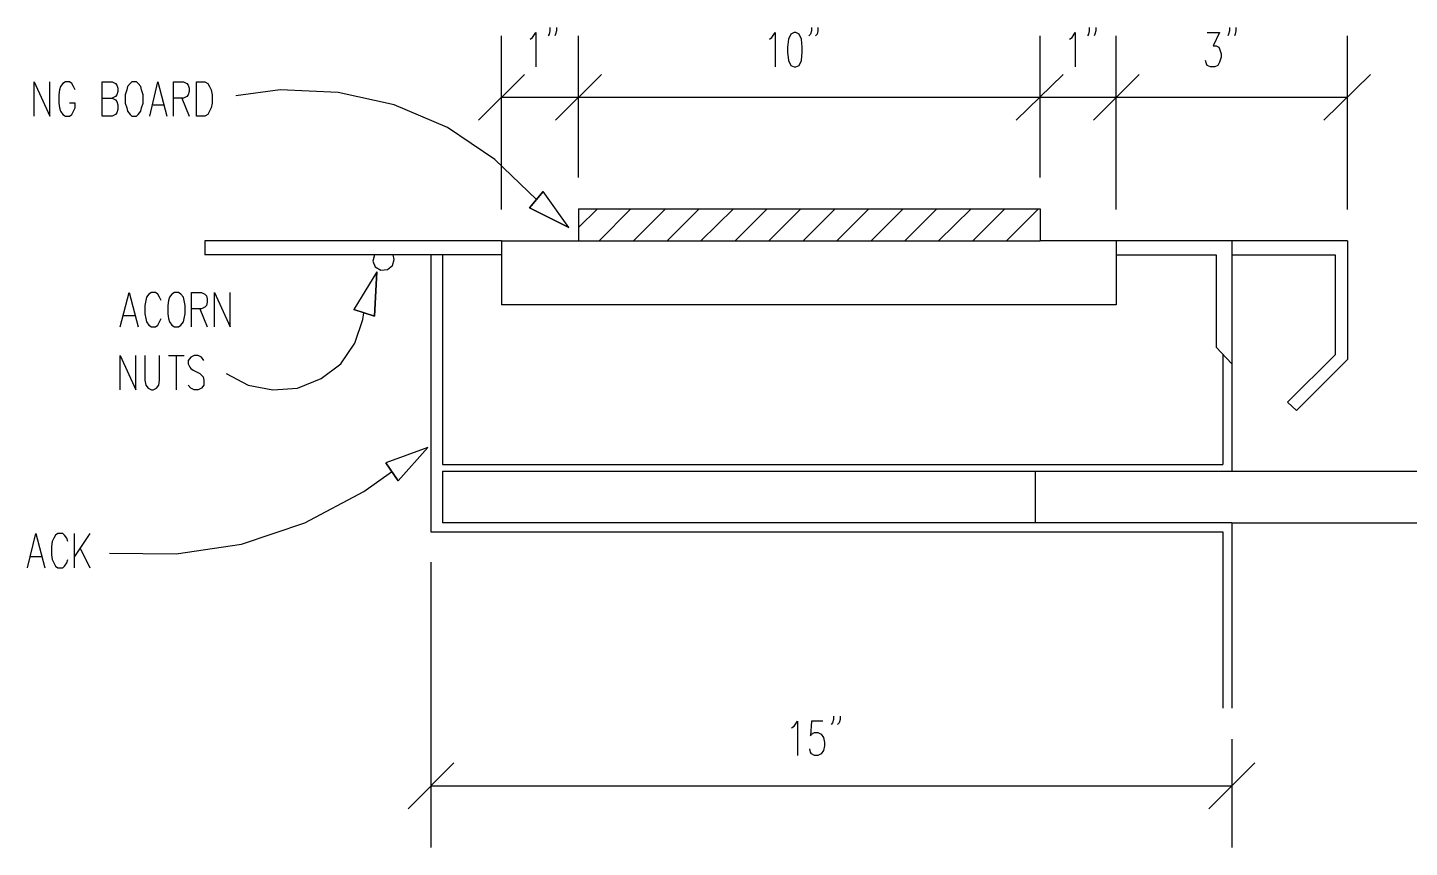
# Model space of a CAD drawing. Header units: metres. Extents: x 13 to 600, y -779 to -12.
# Drawn here: x 130.6 to 332.9, y -250 to -130 of the extents above; entities that cross this region are included whole.
import ezdxf

# ---------------------------------------------------------------- set-up
doc = ezdxf.new("R2010")
doc.units = ezdxf.units.M

msp = doc.modelspace()

# ---------------------------------------------------------------- linework, layer by layer
for p, q in [((199.96, -156.68), (199.96, -131.24)), ((204.52, -131.48), (205, -130.76)), ((205, -130.76), (205, -135.8)), ((206.92, -131), (206.8, -131.24)), ((207.04, -130.52), (206.92, -131)), ((207.04, -130.04), (207.04, -130.52)), ((207.88, -131), (207.76, -131.24)), ((208, -130.52), (207.88, -131)), ((208, -130.04), (208, -130.52)), ((211.24, -152), (211.24, -131.24)), ((239.56, -131.48), (240.04, -130.76)), ((240.04, -130.76), (240.04, -135.8)), ((242.32, -131), (241.96, -131.72)), ((242.8, -130.76), (242.32, -131)), ((243.04, -130.76), (242.8, -130.76)), ((243.52, -131), (243.04, -130.76)), ((243.88, -131.72), (243.52, -131)), ((245.2, -131), (244.96, -131.24)), ((245.32, -130.52), (245.2, -131)), ((245.32, -130.04), (245.32, -130.52)), ((246.16, -131), (245.92, -131.24)), ((246.28, -130.52), (246.16, -131)), ((246.28, -130.04), (246.28, -130.52)), ((278.8, -152), (278.8, -131.24)), ((283.48, -131.48), (283.96, -130.76)), ((283.96, -130.76), (283.96, -135.8)), ((285.88, -131), (285.76, -131.24)), ((286, -130.52), (285.88, -131)), ((286, -130.04), (286, -130.52)), ((286.84, -131), (286.72, -131.24)), ((286.96, -130.52), (286.84, -131)), ((286.96, -130.04), (286.96, -130.52)), ((289.96, -156.68), (289.96, -131.24)), ((303.28, -130.76), (305.08, -130.76)), ((305.08, -130.76), (304.12, -132.68)), ((306.4, -131), (306.28, -131.24)), ((306.52, -130.52), (306.4, -131)), ((306.52, -130.04), (306.52, -130.52)), ((307.36, -131), (307.24, -131.24)), ((307.48, -130.52), (307.36, -131)), ((307.48, -130.04), (307.48, -130.52)), ((323.8, -156.68), (323.8, -131.24)), ((204.16, -131.72), (204.52, -131.48)), ((239.2, -131.72), (239.56, -131.48)), ((241.96, -131.72), (241.84, -132.92)), ((241.84, -132.92), (241.84, -133.64)), ((244, -132.92), (243.88, -131.72)), ((244, -133.64), (244, -132.92)), ((283.12, -131.72), (283.48, -131.48)), ((304.12, -132.68), (304.6, -132.68)), ((304.6, -132.68), (304.96, -132.92)), ((304.96, -132.92), (305.08, -133.16)), ((305.08, -133.16), (305.32, -133.88)), ((241.84, -133.64), (241.96, -134.84)), ((241.96, -134.84), (242.32, -135.56)), ((243.52, -135.56), (243.88, -134.84)), ((243.88, -134.84), (244, -133.64)), ((303.16, -135.32), (303.04, -134.84)), ((303.28, -135.56), (303.16, -135.32)), ((305.08, -135.08), (304.84, -135.56)), ((305.32, -134.36), (305.08, -135.08)), ((305.32, -133.88), (305.32, -134.36)), ((203.32, -136.88), (196.6, -143.6)), ((207.88, -143.6), (214.6, -136.88)), ((214.6, -136.88), (207.88, -143.6)), ((242.32, -135.56), (242.8, -135.8)), ((242.8, -135.8), (243.04, -135.8)), ((243.04, -135.8), (243.52, -135.56)), ((275.32, -143.6), (282.16, -136.88)), ((282.16, -136.88), (275.32, -143.6)), ((286.6, -143.6), (293.32, -136.88)), ((293.32, -136.88), (286.6, -143.6)), ((303.76, -135.8), (303.28, -135.56)), ((304.36, -135.8), (303.76, -135.8)), ((304.84, -135.56), (304.36, -135.8)), ((320.32, -143.6), (327.16, -136.88)), ((131.56, -143), (131.56, -137.96)), ((131.56, -137.96), (133.84, -143)), ((133.84, -143), (133.84, -137.96)), ((135.28, -139.16), (135.16, -139.88)), ((135.4, -138.68), (135.28, -139.16)), ((135.76, -138.2), (135.4, -138.68)), ((136.12, -137.96), (135.76, -138.2)), ((136.72, -137.96), (136.12, -137.96)), ((137.08, -138.2), (136.72, -137.96)), ((137.32, -138.68), (137.08, -138.2)), ((137.56, -139.16), (137.32, -138.68)), ((141.52, -143), (141.52, -137.96)), ((141.52, -137.96), (142.96, -137.96)), ((142.96, -137.96), (143.44, -138.2)), ((143.44, -138.2), (143.68, -138.44)), ((143.68, -138.44), (143.8, -138.92)), ((143.8, -139.4), (143.68, -139.88)), ((143.8, -138.92), (143.8, -139.4)), ((145.12, -139.16), (144.88, -139.88)), ((145.24, -138.68), (145.12, -139.16)), ((145.6, -138.2), (145.24, -138.68)), ((145.84, -137.96), (145.6, -138.2)), ((146.56, -137.96), (145.84, -137.96)), ((146.8, -138.2), (146.56, -137.96)), ((147.16, -138.68), (146.8, -138.2)), ((147.28, -139.16), (147.16, -138.68)), ((147.52, -139.88), (147.28, -139.16)), ((148.48, -143), (149.68, -137.96)), ((149.68, -137.96), (151, -143)), ((151.96, -143), (151.96, -137.96)), ((151.96, -137.96), (153.4, -137.96)), ((153.4, -137.96), (153.88, -138.2)), ((153.88, -138.2), (154.12, -138.44)), ((154.12, -138.44), (154.24, -138.92)), ((154.24, -139.4), (154.12, -139.88)), ((154.24, -138.92), (154.24, -139.4)), ((155.32, -143), (155.32, -137.96)), ((155.32, -137.96), (156.52, -137.96)), ((156.52, -137.96), (157, -138.2)), ((157, -138.2), (157.24, -138.68)), ((157.24, -138.68), (157.48, -139.16)), ((157.48, -139.16), (157.6, -139.88)), ((167.56, -139.16), (161.08, -140)), ((176.08, -139.52), (167.56, -139.16)), ((184.24, -141.32), (176.08, -139.52)), ((135.16, -139.88), (135.16, -141.08)), ((135.16, -141.08), (135.28, -141.8)), ((137.56, -141.08), (136.72, -141.08)), ((137.56, -141.8), (137.56, -141.08)), ((141.52, -140.36), (142.96, -140.36)), ((143.44, -140.12), (142.96, -140.36)), ((142.96, -140.36), (143.44, -140.6)), ((143.68, -139.88), (143.44, -140.12)), ((143.44, -140.6), (143.68, -140.84)), ((143.68, -140.84), (143.8, -141.32)), ((143.8, -141.32), (143.8, -142.04)), ((144.88, -139.88), (144.88, -141.08)), ((144.88, -141.08), (145.12, -141.8)), ((147.28, -141.8), (147.52, -141.08)), ((147.52, -141.08), (147.52, -139.88)), ((148.96, -141.32), (150.52, -141.32)), ((153.4, -140.36), (151.96, -140.36)), ((153.16, -140.36), (154.24, -143)), ((153.88, -140.12), (153.4, -140.36)), ((154.12, -139.88), (153.88, -140.12)), ((157.6, -141.08), (157.48, -141.8)), ((157.6, -139.88), (157.6, -141.08)), ((192.04, -144.68), (184.24, -141.32)), ((199.96, -140.24), (211.24, -140.24)), ((211.24, -140.24), (278.8, -140.24)), ((278.8, -140.24), (289.96, -140.24)), ((289.96, -140.24), (323.8, -140.24)), ((135.28, -141.8), (135.4, -142.28)), ((135.4, -142.28), (135.76, -142.76)), ((135.76, -142.76), (136.12, -143)), ((136.12, -143), (136.72, -143)), ((136.72, -143), (137.08, -142.76)), ((137.08, -142.76), (137.32, -142.28)), ((137.32, -142.28), (137.56, -141.8)), ((142.96, -143), (141.52, -143)), ((143.44, -142.76), (142.96, -143)), ((143.68, -142.52), (143.44, -142.76)), ((143.8, -142.04), (143.68, -142.52)), ((145.12, -141.8), (145.24, -142.28)), ((145.24, -142.28), (145.6, -142.76)), ((145.6, -142.76), (145.84, -143)), ((145.84, -143), (146.56, -143)), ((146.56, -143), (146.8, -142.76)), ((146.8, -142.76), (147.16, -142.28)), ((147.16, -142.28), (147.28, -141.8)), ((156.52, -143), (155.32, -143)), ((157, -142.76), (156.52, -143)), ((157.24, -142.28), (157, -142.76)), ((157.48, -141.8), (157.24, -142.28)), ((199, -149.36), (192.04, -144.68)), ((205.12, -155.24), (199, -149.36)), ((206.08, -154.04), (204.04, -156.44)), ((204.04, -156.44), (206.08, -154.04)), ((209.8, -159.32), (206.08, -154.04)), ((209.8, -159.32), (206.08, -154.04)), ((204.04, -156.44), (209.8, -159.32)), ((209.8, -159.32), (204.04, -156.44)), ((211.24, -159.32), (214, -156.56)), ((211.24, -156.56), (278.8, -156.56)), ((211.24, -156.56), (211.24, -161.24)), ((214.24, -161.24), (218.92, -156.56)), ((219.28, -161.24), (223.96, -156.56)), ((224.2, -161.24), (228.88, -156.56)), ((229.12, -161.24), (233.92, -156.56)), ((234.16, -161.24), (238.84, -156.56)), ((239.08, -161.24), (243.76, -156.56)), ((244.12, -161.24), (248.8, -156.56)), ((249.04, -161.24), (253.72, -156.56)), ((254.08, -161.24), (258.76, -156.56)), ((259, -161.24), (263.68, -156.56)), ((263.92, -161.24), (268.72, -156.56)), ((268.96, -161.24), (273.64, -156.56)), ((273.88, -161.24), (278.56, -156.56)), ((278.8, -156.56), (278.8, -161.24)), ((189.64, -161.24), (156.52, -161.24)), ((156.52, -161.24), (156.52, -163.28)), ((199.96, -161.24), (189.64, -161.24)), ((199.96, -161.24), (199.96, -170.6)), ((199.96, -161.24), (211.24, -161.24)), ((211.24, -161.24), (278.8, -161.24)), ((323.8, -161.24), (278.8, -161.24)), ((289.96, -161.24), (289.96, -170.6)), ((306.88, -161.24), (306.88, -194.96)), ((323.8, -161.24), (323.8, -178.64)), ((199.96, -163.28), (156.52, -163.28)), ((181.36, -163.28), (181.12, -164.24)), ((184.24, -164), (184.12, -163.28)), ((189.64, -163.28), (189.64, -194.96)), ((191.32, -163.28), (191.32, -194)), ((289.96, -163.28), (304.6, -163.28)), ((304.6, -163.28), (304.6, -176.84)), ((306.88, -163.28), (322, -163.28)), ((322, -163.28), (322, -177.92)), ((181.72, -165.8), (178.36, -171.32)), ((181.72, -165.8), (178.36, -171.32)), ((181.12, -164.24), (181.48, -165.08)), ((181.36, -172.28), (181.72, -165.8)), ((181.72, -165.8), (181.36, -172.28)), ((181.48, -165.08), (182.32, -165.56)), ((182.32, -165.56), (183.28, -165.44)), ((183.28, -165.44), (184, -164.84)), ((184, -164.84), (184.24, -164)), ((144.16, -173.84), (145.48, -168.8)), ((145.48, -168.8), (146.8, -173.84)), ((148, -169.52), (147.88, -170)), ((148.36, -169.04), (148, -169.52)), ((148.72, -168.8), (148.36, -169.04)), ((149.32, -168.8), (148.72, -168.8)), ((149.68, -169.04), (149.32, -168.8)), ((149.92, -169.52), (149.68, -169.04)), ((150.16, -170), (149.92, -169.52)), ((151.36, -169.52), (151.24, -170)), ((151.72, -169.04), (151.36, -169.52)), ((152.08, -168.8), (151.72, -169.04)), ((152.68, -168.8), (152.08, -168.8)), ((153.04, -169.04), (152.68, -168.8)), ((153.4, -169.52), (153.04, -169.04)), ((153.52, -170), (153.4, -169.52)), ((154.6, -173.84), (154.6, -168.8)), ((154.6, -168.8), (156.04, -168.8)), ((156.04, -168.8), (156.52, -169.04)), ((156.52, -169.04), (156.76, -169.28)), ((156.76, -169.28), (156.88, -169.76)), ((156.88, -169.76), (156.88, -170.24)), ((157.96, -173.84), (157.96, -168.8)), ((157.96, -168.8), (160.24, -173.84)), ((160.24, -173.84), (160.24, -168.8)), ((147.88, -170), (147.76, -170.72)), ((147.76, -170.72), (147.76, -171.92)), ((147.76, -171.92), (147.88, -172.64)), ((151.24, -170), (151.12, -170.72)), ((151.12, -170.72), (151.12, -171.92)), ((151.12, -171.92), (151.24, -172.64)), ((153.64, -170.72), (153.52, -170)), ((153.52, -172.64), (153.64, -171.92)), ((153.64, -171.92), (153.64, -170.72)), ((156.04, -171.2), (154.6, -171.2)), ((155.8, -171.2), (156.88, -173.84)), ((156.52, -170.96), (156.04, -171.2)), ((156.76, -170.72), (156.52, -170.96)), ((156.88, -170.24), (156.76, -170.72)), ((178.36, -171.32), (181.36, -172.28)), ((181.36, -172.28), (178.36, -171.32)), ((179.68, -172.76), (179.8, -171.8)), ((289.96, -170.6), (199.96, -170.6)), ((144.64, -172.16), (146.32, -172.16)), ((147.88, -172.64), (148, -173.12)), ((148, -173.12), (148.36, -173.6)), ((148.36, -173.6), (148.72, -173.84)), ((148.72, -173.84), (149.32, -173.84)), ((149.32, -173.84), (149.68, -173.6)), ((149.68, -173.6), (149.92, -173.12)), ((149.92, -173.12), (150.16, -172.64)), ((151.24, -172.64), (151.36, -173.12)), ((151.36, -173.12), (151.72, -173.6)), ((151.72, -173.6), (152.08, -173.84)), ((152.08, -173.84), (152.68, -173.84)), ((152.68, -173.84), (153.04, -173.6)), ((153.04, -173.6), (153.4, -173.12)), ((153.4, -173.12), (153.52, -172.64)), ((178.48, -176.24), (179.68, -172.76)), ((176.44, -179.24), (178.48, -176.24)), ((304.6, -176.84), (306.88, -179.24)), ((305.56, -177.92), (305.56, -194)), ((322, -177.92), (315.04, -184.88)), ((144.16, -183.08), (144.16, -178.04)), ((144.16, -178.04), (146.44, -183.08)), ((146.44, -183.08), (146.44, -178.04)), ((147.76, -178.04), (147.76, -181.64)), ((149.92, -181.64), (149.92, -178.04)), ((151.24, -178.04), (153.52, -178.04)), ((152.32, -178.04), (152.32, -183.08)), ((154.48, -178.28), (154.12, -178.76)), ((154.12, -178.76), (154.12, -179.24)), ((154.12, -179.24), (154.36, -179.72)), ((154.36, -179.72), (154.48, -179.96)), ((154.96, -178.04), (154.48, -178.28)), ((154.48, -179.96), (154.84, -180.2)), ((155.56, -178.04), (154.96, -178.04)), ((156.04, -178.28), (155.56, -178.04)), ((156.4, -178.76), (156.04, -178.28)), ((173.56, -181.4), (176.44, -179.24)), ((323.8, -178.64), (316.36, -186.08)), ((147.76, -181.64), (147.88, -182.36)), ((149.8, -182.36), (149.92, -181.64)), ((154.84, -180.2), (155.8, -180.68)), ((155.8, -180.68), (156.04, -180.92)), ((156.04, -180.92), (156.28, -181.16)), ((156.28, -181.16), (156.4, -181.64)), ((156.4, -181.64), (156.4, -182.36)), ((159.64, -180.68), (162.88, -182.36)), ((170.08, -182.84), (173.56, -181.4)), ((147.88, -182.36), (148.24, -182.84)), ((148.24, -182.84), (148.72, -183.08)), ((148.72, -183.08), (148.96, -183.08)), ((148.96, -183.08), (149.44, -182.84)), ((149.44, -182.84), (149.8, -182.36)), ((154.48, -182.84), (154.12, -182.36)), ((154.96, -183.08), (154.48, -182.84)), ((155.56, -183.08), (154.96, -183.08)), ((156.04, -182.84), (155.56, -183.08)), ((156.4, -182.36), (156.04, -182.84)), ((162.88, -182.36), (166.48, -183.08)), ((166.48, -183.08), (170.08, -182.84)), ((316.36, -186.08), (315.04, -184.88)), ((189.16, -191.48), (183.04, -193.76)), ((189.16, -191.48), (183.04, -193.76)), ((184.84, -196.4), (189.16, -191.48)), ((189.16, -191.48), (184.84, -196.4)), ((183.04, -193.76), (184.84, -196.4)), ((184.84, -196.4), (183.04, -193.76)), ((191.32, -194), (305.56, -194)), ((179.8, -197.96), (183.88, -195.08)), ((189.64, -194.96), (189.64, -203.84)), ((191.32, -194.96), (306.88, -194.96)), ((191.32, -194.96), (191.32, -202.52)), ((278.08, -194.96), (278.08, -202.52)), ((306.88, -194.96), (423.4, -194.96)), ((171.16, -202.52), (179.8, -197.96)), ((130.6, -209.12), (131.8, -204.08)), ((131.8, -204.08), (133.12, -209.12)), ((135.04, -204.08), (134.68, -204.32)), ((135.76, -204.08), (135.04, -204.08)), ((136, -204.32), (135.76, -204.08)), ((137.44, -209.12), (137.44, -204.08)), ((139.72, -204.08), (137.44, -207.44)), ((161.92, -205.64), (171.16, -202.52)), ((189.64, -203.84), (305.56, -203.84)), ((306.88, -202.52), (191.32, -202.52)), ((305.56, -203.84), (305.56, -229.64)), ((306.88, -202.52), (421.6, -202.52)), ((306.88, -202.52), (306.88, -229.64)), ((306.88, -202.52), (306.88, -203.84)), ((134.2, -205.28), (134.08, -206)), ((134.08, -206), (134.08, -207.2)), ((134.44, -204.8), (134.2, -205.28)), ((134.68, -204.32), (134.44, -204.8)), ((136.36, -204.8), (136, -204.32)), ((136.48, -205.28), (136.36, -204.8)), ((138.28, -206.24), (139.72, -209.12)), ((152.32, -207.08), (161.92, -205.64)), ((131.08, -207.44), (132.64, -207.44)), ((134.08, -207.2), (134.2, -207.92)), ((134.2, -207.92), (134.44, -208.4)), ((136.36, -208.4), (136.48, -207.92)), ((142.6, -206.96), (152.32, -207.08)), ((189.64, -208.28), (189.64, -250.04)), ((134.44, -208.4), (134.68, -208.88)), ((134.68, -208.88), (135.04, -209.12)), ((135.04, -209.12), (135.76, -209.12)), ((135.76, -209.12), (136, -208.88)), ((136, -208.88), (136.36, -208.4)), ((242.44, -232.52), (242.8, -232.28)), ((242.8, -232.28), (243.28, -231.56)), ((243.28, -231.56), (243.28, -236.6)), ((245.32, -231.56), (245.2, -233.72)), ((247, -231.56), (245.32, -231.56)), ((248.44, -231.8), (248.2, -232.04)), ((248.56, -231.32), (248.44, -231.8)), ((248.56, -230.84), (248.56, -231.32)), ((249.4, -231.8), (249.16, -232.04)), ((249.52, -231.32), (249.4, -231.8)), ((249.52, -230.84), (249.52, -231.32)), ((245.2, -233.72), (245.32, -233.48)), ((245.32, -233.48), (245.8, -233.24)), ((245.8, -233.24), (246.28, -233.24)), ((246.28, -233.24), (246.76, -233.48)), ((246.76, -233.48), (247.12, -233.96)), ((247.12, -233.96), (247.24, -234.68)), ((306.88, -234.2), (306.88, -250.04)), ((245.2, -236.12), (245.08, -235.64)), ((245.32, -236.36), (245.2, -236.12)), ((245.8, -236.6), (245.32, -236.36)), ((246.28, -236.6), (245.8, -236.6)), ((246.76, -236.36), (246.28, -236.6)), ((247.12, -235.88), (246.76, -236.36)), ((247.24, -235.16), (247.12, -235.88)), ((247.24, -234.68), (247.24, -235.16)), ((193, -237.68), (186.28, -244.4)), ((303.52, -244.4), (310.24, -237.68)), ((189.64, -241.04), (306.88, -241.04))]:
    msp.add_line(p, q)

doc.saveas('drawing.dxf')
